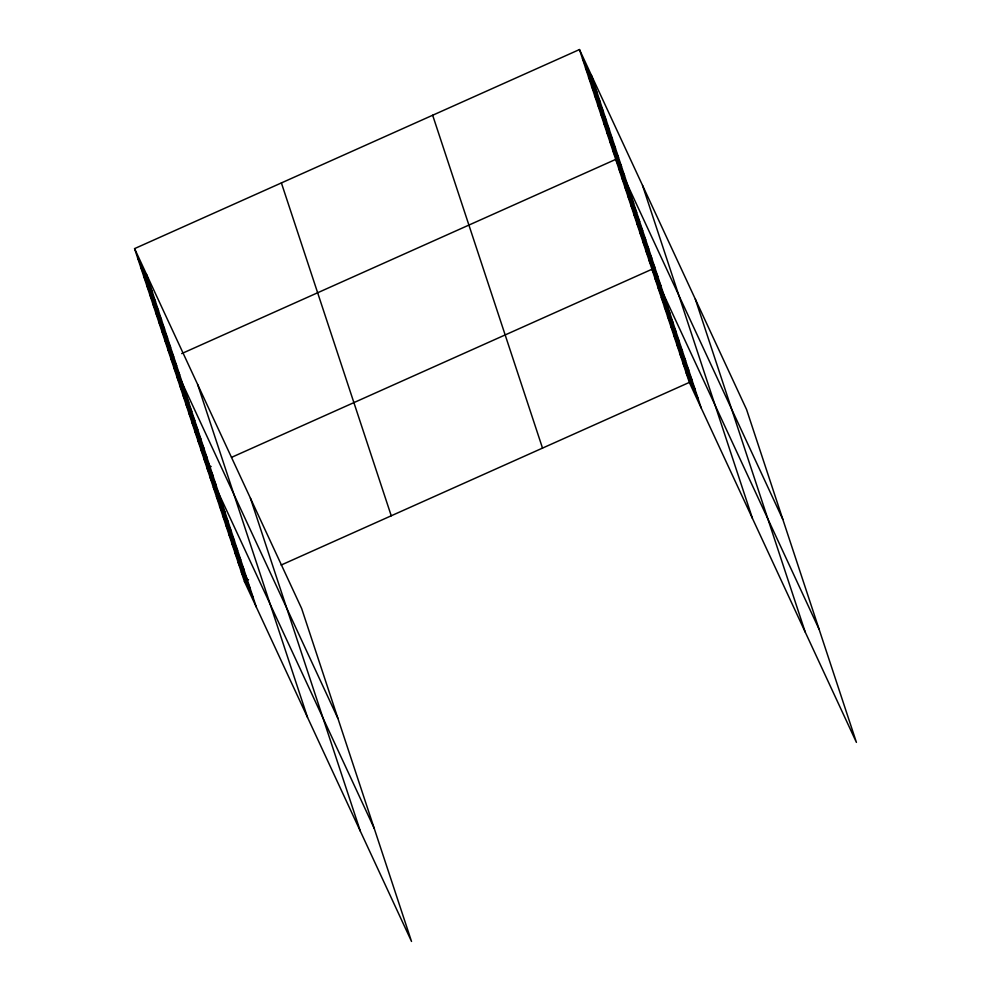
<?xml version="1.0" encoding="UTF-8"?>
<svg xmlns="http://www.w3.org/2000/svg" width="991" height="991" viewBox="0 0 991 991"><rect width="100%" height="100%" fill="white"/><g stroke="black" fill="none" stroke-linecap="round" stroke-linejoin="round"><path stroke-width="1.49" d="M134.578 248.617L301.673 608.585L411.525 941.45L244.43 581.469L134.578 248.617L579.475 49.55L746.57 409.531L856.422 742.383L689.327 382.415L579.475 49.55M173.549 357.243L170.824 358.457L337.919 718.438M181.7 353.589L615.721 159.39L782.816 519.371M211.157 466.476L207.082 468.297L374.177 828.278M231.547 457.359L651.979 269.242L819.074 629.211M244.43 581.469L248.518 579.648M281.134 565.056L689.327 382.415M582.485 58.704L594.34 84.235M585.508 67.859L597.362 93.389M588.53 77.013L600.385 102.544M591.553 86.167L603.408 111.698M594.575 95.322L606.43 120.852M597.598 104.476L609.453 130.007M600.62 113.631L612.463 139.161M603.643 122.785L615.485 148.303M606.665 131.939L618.508 157.458M609.676 141.081L621.53 166.612M612.698 150.236L624.553 175.766M618.743 168.544L630.598 194.075M621.766 177.699L633.621 203.229M624.788 186.853L636.643 212.384M627.811 196.007L639.653 221.538M630.833 205.162L642.676 230.692M633.856 214.316L645.698 239.847M636.866 223.471L648.721 249.001M639.889 232.625L651.744 258.156M642.911 241.779L654.766 267.31M645.934 250.934L657.789 276.464M648.956 260.088L660.811 285.619M655.088 278.669L666.943 304.2M658.197 288.096L670.052 313.627M661.319 297.535L673.162 323.066M664.428 306.962L676.283 332.493M667.538 316.389L679.392 341.92M670.659 325.828L682.502 351.359M673.769 335.255L685.611 360.786M676.878 344.695L688.733 370.213M679.987 354.121L691.842 379.652M683.109 363.548L694.951 389.079M686.218 372.988L698.073 398.506M137.6 257.771L149.443 283.29M140.623 266.913L152.465 292.444M143.633 276.068L155.488 301.598M146.656 285.222L158.51 310.753M149.678 294.377L161.533 319.907M152.701 303.531L164.556 329.062M155.723 312.685L167.578 338.216M158.746 321.84L170.588 347.37M161.768 330.994L173.611 356.525M164.791 340.148L176.633 365.679M167.813 349.303L179.656 374.833M173.846 367.611L185.701 393.142M176.869 376.766L188.724 402.296M179.891 385.92L191.746 411.451M182.914 395.075L194.769 420.605M185.936 404.229L197.779 429.76M188.959 413.383L200.801 438.914M191.981 422.538L203.824 448.056M195.004 431.692L206.846 457.21M198.014 440.846L209.869 466.365M201.037 449.988L212.892 475.519M204.059 459.143L215.914 484.673M210.191 477.736L222.046 503.267M213.313 487.163L225.155 512.694M216.422 496.59L228.277 522.121M219.531 506.029L231.386 531.56M222.641 515.456L234.495 540.987M225.762 524.883L237.605 550.414M228.871 534.322L240.726 559.853M231.981 543.749L243.836 569.28M235.102 553.176L246.945 578.707M238.212 562.615L250.054 588.146M241.321 572.042L253.176 597.573M695.335 299.158L805.2 632.023M642.552 185.441L752.417 518.305M591.317 75.081L701.182 407.945M432.658 115.241L542.511 448.105M281.394 182.926L391.247 515.791M250.438 498.225L360.303 831.077M197.655 384.508L307.52 717.373M146.42 274.135L256.285 607"/></g></svg>
